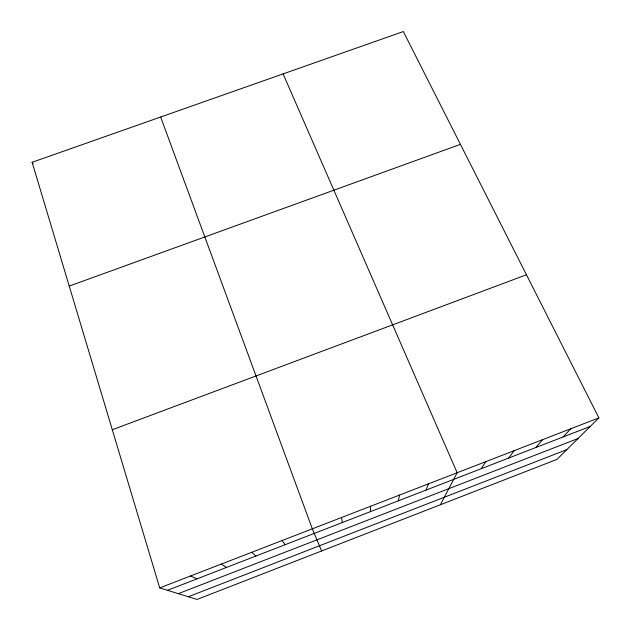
<?xml version="1.0" encoding="UTF-8"?>
<svg xmlns="http://www.w3.org/2000/svg" width="631" height="631" viewBox="0 0 631 631"><rect width="100%" height="100%" fill="white"/><g stroke="black" fill="none" stroke-linecap="round" stroke-linejoin="round"><path stroke-width="0.95" d="M370.381 511.662L370.642 506.243M398.271 500.848L399.612 495.027M426.035 490.09L428.449 483.859M440.359 504.761L457.167 472.737L283.098 73.898M481.224 468.691L485.76 461.671M508.641 458.067L514.226 450.644M535.948 447.482L542.565 439.673M563.144 436.936L570.787 428.749M598.882 417.864L556.984 459.376L197.038 599.45L159.722 587.918L32.118 162.285L403.335 31.55L598.882 417.864L159.722 587.918M167.467 590.316L590.222 426.446M178.321 593.668L578.059 438.498M188.322 596.752L566.819 449.627M112.294 429.735L526.459 274.785M69.229 286.088L460.433 144.349M190.523 575.993L197.085 578.832M221.181 564.122L226.568 567.403M251.698 552.299L255.926 556.021M282.081 540.538L285.157 544.695M32.118 162.285L33.175 163.847M321.629 550.966L312.329 528.825L160.653 117.019M341.552 517.507L342.381 522.515"/></g></svg>
